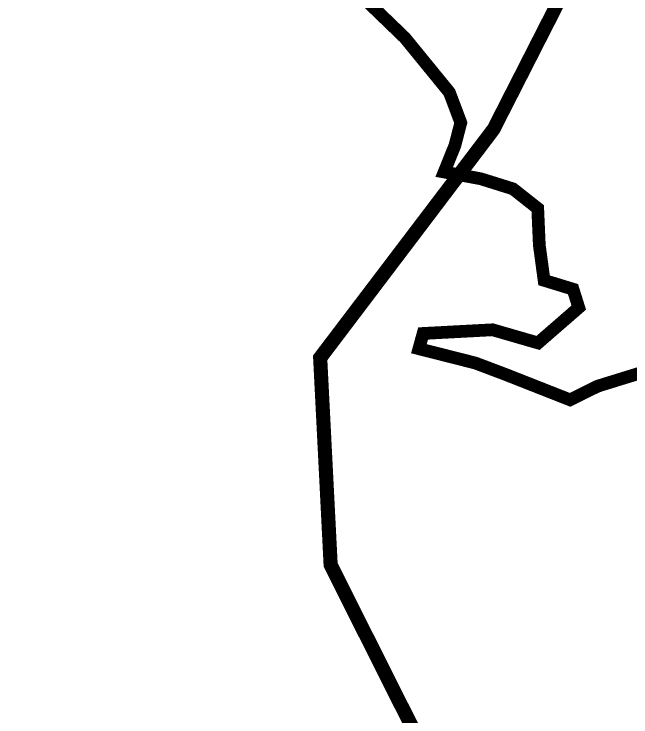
# Model space of a CAD drawing. Header units: millimetres. Extents: x 35362846 to 35427064, y 2977703 to 3025069.
# Drawn here: x 35382067 to 35384981, y 3009129 to 3012447 of the extents above; entities that cross this region are included whole.
import ezdxf

# ---------------------------------------------------------------- set-up
doc = ezdxf.new("R2010")
doc.units = ezdxf.units.MM
doc.linetypes.add('ACAD_ISO03W100', pattern=[30, 12, -18])
doc.layers.add('布线1', color=3, linetype='Continuous', lineweight=40)

msp = doc.modelspace()

# ---------------------------------------------------------------- linework, layer by layer
at = {"color": 7, "linetype": 'ACAD_ISO03W100', "lineweight": 30, "ltscale": 10, "const_width": 60, "flags": 128}
msp.add_lwpolyline([(35384313.8, 3007343), (35384366.9, 3007881), (35384064.4, 3008849.8), (35383564.3, 3009845.5), (35383514.2, 3010825), (35384331.8, 3011902.3), (35384808.5, 3012838.4), (35384863.3, 3014480.3), (35384748.8, 3015773.8), (35384592.1, 3017652.2), (35383120.9, 3019591.9)], dxfattribs=at)
at = {"color": 7, "lineweight": 25, "ltscale": 10}
for points in [[(35384323.9, 3007145.6), (35384397.3, 3007884.1), (35384092.3, 3008861), (35383593.9, 3009853.3), (35383544.8, 3010815.6), (35384357.3, 3011886.3), (35384838.3, 3012830.7), (35384893.3, 3014481.2), (35384778.7, 3015776.3), (35384621.3, 3017663.3), (35383144.8, 3019610)], [(35384264.2, 3007139.3), (35384336.4, 3007877.9), (35384036.5, 3008838.5), (35383534.6, 3009837.7), (35383483.7, 3010834.5), (35384306.3, 3011918.3), (35384778.7, 3012846.1), (35384833.3, 3014479.5), (35384718.9, 3015771.2), (35384563, 3017641), (35383097, 3019573.7)]]:
    msp.add_lwpolyline(points, dxfattribs=at)
at = {"color": 7, "lineweight": 30, "const_width": 1}
for points in [[(35384475, 3005479.4, 0.000046), (35384441.9, 3005730, 0.000043), (35384406.5, 3005998.6, 0.000006), (35384370.3, 3006272.9, -0.000003), (35384314.3, 3006696.5, -0.004654), (35384299.1, 3006820.4, -0.001802), (35384264.2, 3007139.3, -0.001802)], [(35384475, 3005479.4, 0.000046), (35384441.9, 3005730, 0.000043), (35384406.5, 3005998.6, 0.000006), (35384370.3, 3006272.9, -0.000003), (35384314.3, 3006696.5, -0.004654), (35384299.1, 3006820.4, -0.001802), (35384264.2, 3007139.3, -0.001802)], [(35384534.5, 3005487.2, 0.000046), (35384501.4, 3005737.9, 0.000043), (35384466, 3006006.4, 0.000006), (35384429.8, 3006280.8, -0.000003), (35384373.8, 3006704.4, -0.004654), (35384358.8, 3006827.1, -0.001802), (35384323.9, 3007145.6, -0.001802)], [(35384534.5, 3005487.2, 0.000046), (35384501.4, 3005737.9, 0.000043), (35384466, 3006006.4, 0.000006), (35384429.8, 3006280.8, -0.000003), (35384373.8, 3006704.4, -0.004654), (35384358.8, 3006827.1, -0.001802), (35384323.9, 3007145.6, -0.001802)]]:
    msp.add_lwpolyline(points, format="xyb", dxfattribs=at)
at = {"layer": '布线1', "color": 248, "const_width": 60}
msp.add_lwpolyline([(35385112.5, 3010779.8), (35384824.4, 3010690.8), (35384693.6, 3010626.2), (35384388.9, 3010746.1), (35384246.7, 3010799.8), (35383979.7, 3010867.5), (35383999.6, 3010939.4), (35384328, 3010956.8), (35384542.6, 3010894.7), (35384734.9, 3011061.7), (35384707.7, 3011148.5), (35384571.1, 3011190.3), (35384548.6, 3011355.5), (35384541, 3011529.8), (35384424.2, 3011622), (35384272.3, 3011669.5), (35384099.2, 3011701.5), (35384149.8, 3011826.8), (35384177.8, 3011934.2), (35384123.8, 3012077.4), (35383913.7, 3012334.6), (35383689, 3012551.2)], dxfattribs=at)

doc.saveas('drawing.dxf')
